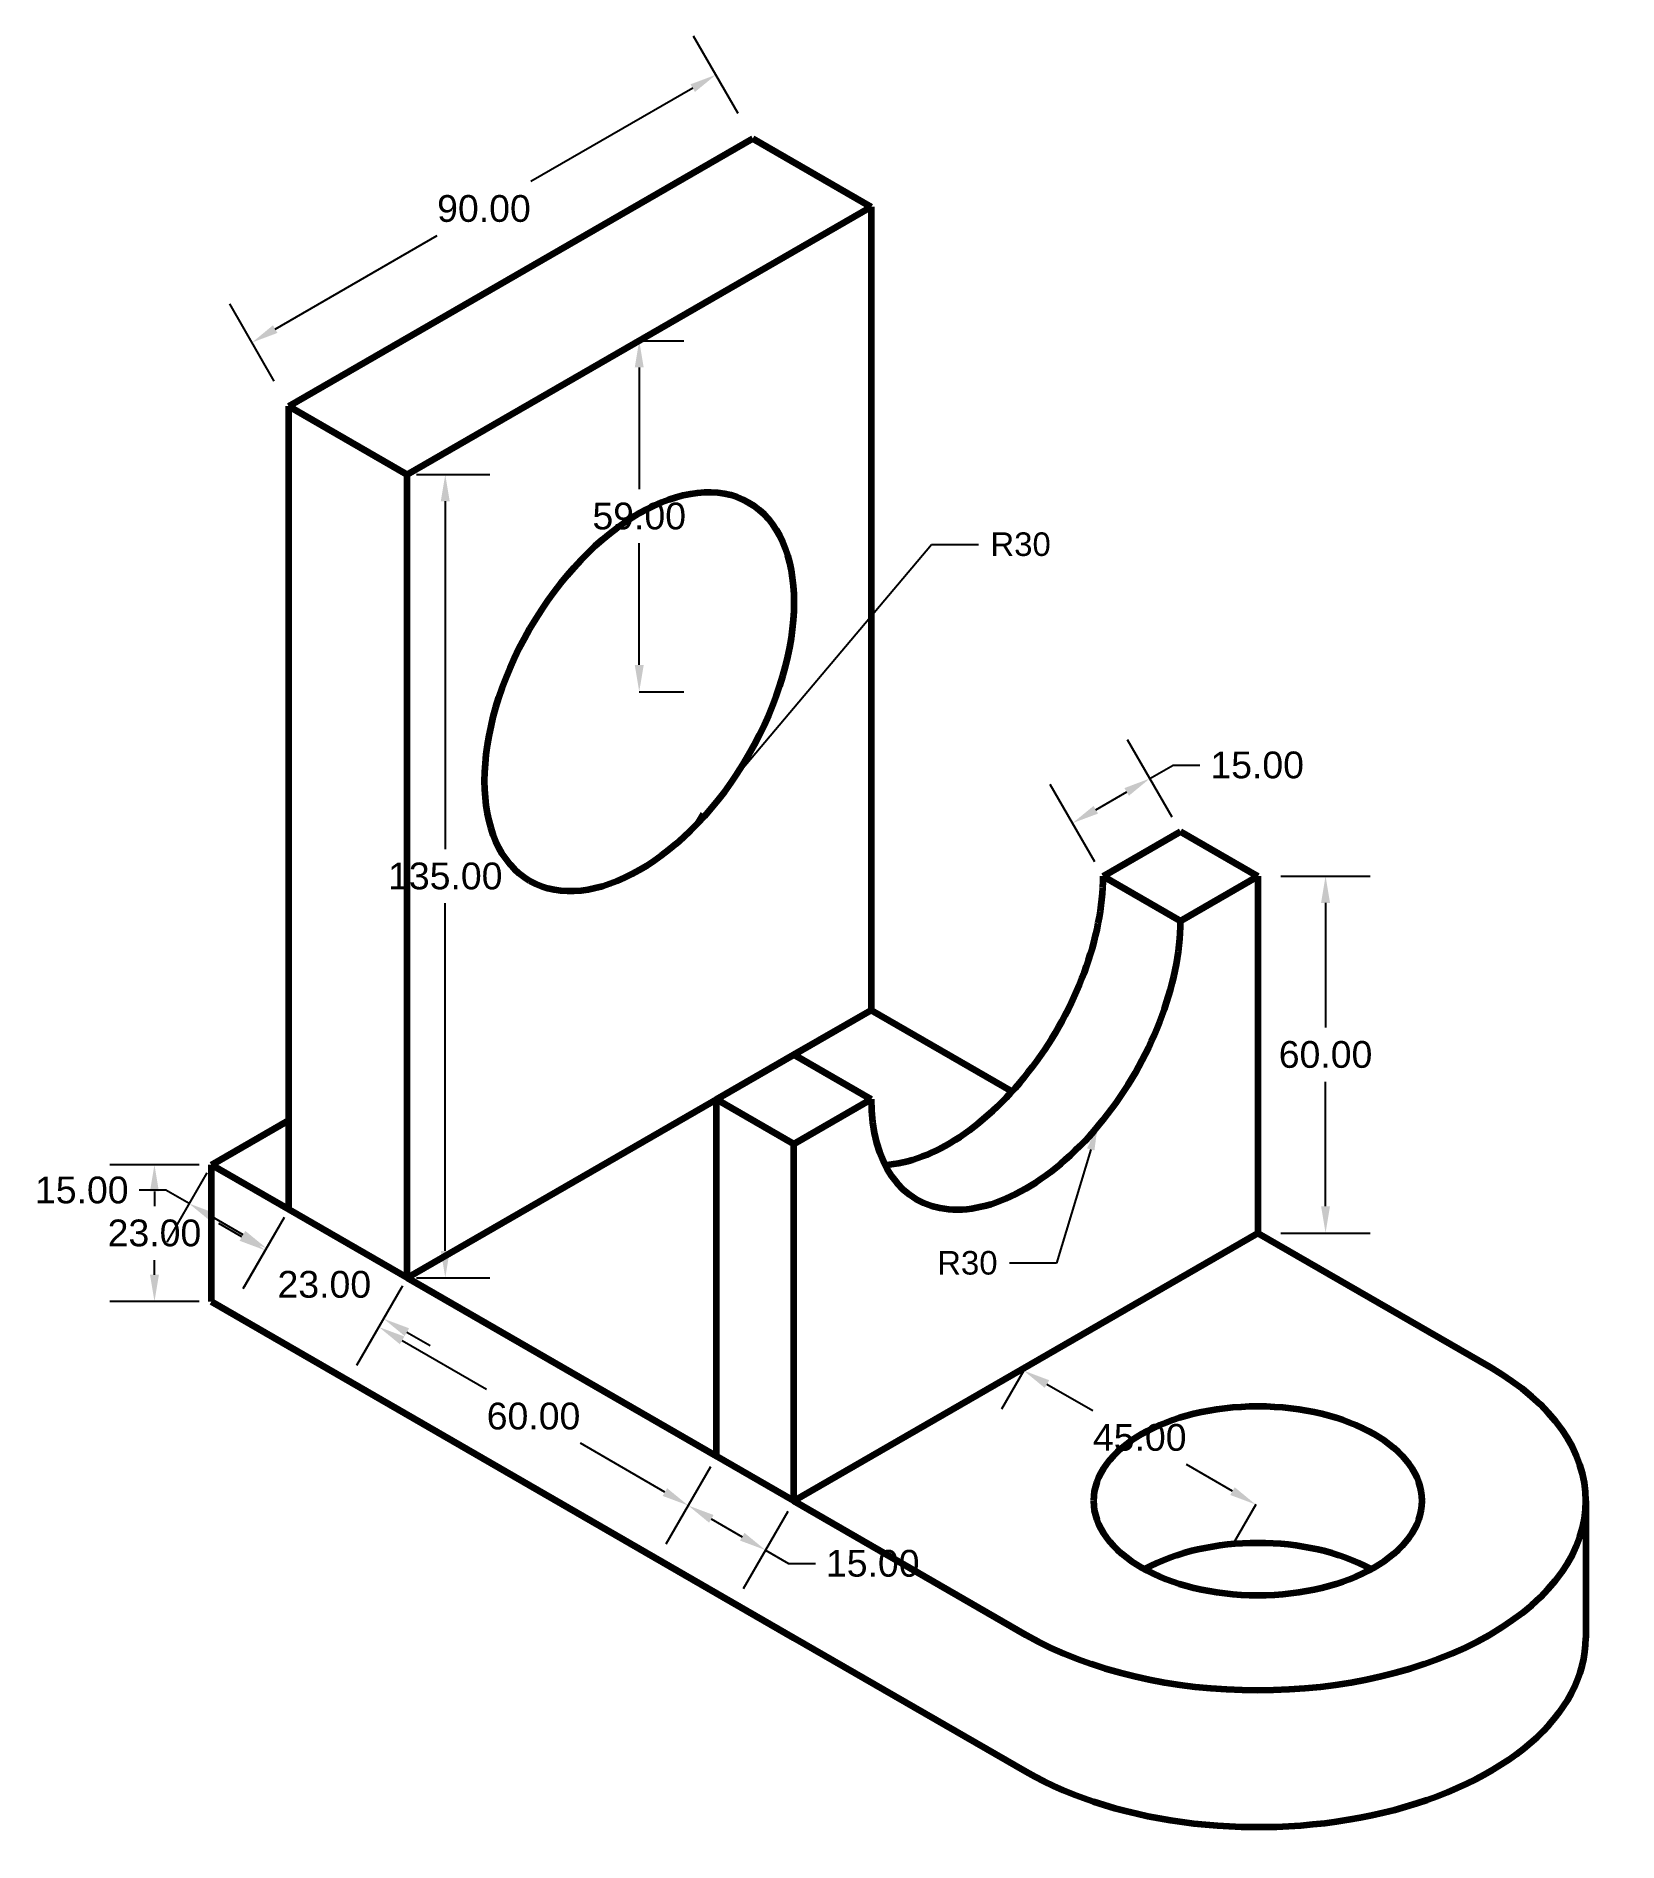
# Model space of a CAD drawing. Header units: inches. Extents: x 65 to 330, y -15 to 289.
import ezdxf
from ezdxf import colors
from ezdxf.entities.mleader import LeaderData, LeaderLine
from ezdxf.math import Vec2, Vec3

# ---------------------------------------------------------------- set-up
doc = ezdxf.new("R2010")
doc.units = ezdxf.units.IN
doc.header["$MEASUREMENT"] = 0
doc.styles.get("Standard").update_dxf_attribs({"font": 'arial.ttf'})
doc.dimstyles.new('ggg', dxfattribs={"dimscale": 25, "dimtxt": 0.18, "dimasz": 0.18, "dimexe": 0.3, "dimexo": 0.0625, "dimgap": 0.09, "dimtad": 0, "dimtih": 1, "dimtoh": 1, "dimzin": 0, "dimdsep": 46, "dimtxsty": 'Standard', "dimcen": 0.09, "dimadec": 0, "dimazin": 0, "dimtfac": 1, "dimtofl": 0, "dimtmove": 0, "dimatfit": 3, "dimfxl": 0.3, "dimfxlon": 1, "dimtolj": 1, "dimtzin": 0, "dimarcsym": 0})

# ---------------------------------------------------------------- blocks, each defined once
blk = doc.blocks.new('*D14')
at = {"color": 0, "lineweight": -2, "transparency": 16777216}
for p, q in [((255.4, 157.24), (247.9, 170.23)), ((251.65, 163.74), (255.55, 165.99)), ((255.55, 165.99), (260.05, 165.99)), ((242.41, 149.74), (234.91, 162.73)), ((242.56, 158.49), (247.76, 161.49))]:
    blk.add_line(p, q, dxfattribs=at)
at = {"color": 0, "transparency": 16777216}
for points in [[(247.38, 162.13), (248.13, 160.84), (251.65, 163.74)], [(242.19, 159.13), (242.94, 157.84), (238.66, 156.24)]]:
    blk.add_solid(points, dxfattribs=at)
at = {"layer": 'Defpoints', "color": 0, "transparency": 16777216}
for p in [(251.65, 163.74), (256.8, 154.83), (243.81, 147.33)]:
    blk.add_point(p, dxfattribs=at)
at = {"color": 0, "lineweight": 100, "transparency": 16777216, "insert": (269.68, 165.99), "char_height": 4.5, "attachment_point": 5}
blk.add_mtext('\\A1;15.00', dxfattribs=at)
blk = doc.blocks.new('*D15')
at = {"color": 0, "lineweight": -2, "transparency": 16777216}
for p, q in [((177.83, 48.05), (170.33, 35.06)), ((190.82, 40.55), (183.32, 27.56)), ((177.97, 39.3), (183.17, 36.3)), ((187.07, 34.05), (190.96, 31.8)), ((190.96, 31.8), (195.46, 31.8))]:
    blk.add_line(p, q, dxfattribs=at)
at = {"color": 0, "transparency": 16777216}
for points in [[(178.35, 39.95), (177.6, 38.65), (174.08, 41.55)], [(183.54, 36.95), (182.79, 35.65), (187.07, 34.05)]]:
    blk.add_solid(points, dxfattribs=at)
at = {"layer": 'Defpoints', "color": 0, "transparency": 16777216}
for p in [(178.86, 49.83), (191.85, 42.33), (187.07, 34.05)]:
    blk.add_point(p, dxfattribs=at)
at = {"color": 0, "lineweight": 100, "transparency": 16777216, "insert": (205.09, 31.8), "char_height": 4.5, "attachment_point": 5}
blk.add_mtext('\\A1;15.00', dxfattribs=at)
blk = doc.blocks.new('*D16')
at = {"color": 0, "lineweight": -2, "transparency": 16777216}
for p, q in [((99.1, 86.69), (95.2, 88.94)), ((106.19, 89.98), (99.25, 77.94)), ((126.11, 78.48), (119.16, 66.44)), ((126.81, 70.69), (130.71, 68.44))]:
    blk.add_line(p, q, dxfattribs=at)
at = {"color": 0, "transparency": 16777216}
for points in [[(99.47, 87.33), (98.72, 86.04), (103, 84.44)], [(127.19, 71.33), (126.44, 70.04), (122.91, 72.94)]]:
    blk.add_solid(points, dxfattribs=at)
at = {"layer": 'Defpoints', "color": 0, "transparency": 16777216}
for p in [(106.97, 91.33), (126.89, 79.83), (122.91, 72.94)]:
    blk.add_point(p, dxfattribs=at)
at = {"color": 0, "lineweight": 100, "transparency": 16777216, "insert": (112.95, 78.69), "char_height": 4.5, "attachment_point": 5}
blk.add_mtext('\\A1;23.00', dxfattribs=at)
blk = doc.blocks.new('*D17')
at = {"color": 0, "lineweight": -2, "transparency": 16777216}
for p, q in [((93.2, 97.48), (86.47, 85.81)), ((86.32, 94.55), (81.82, 94.55)), ((90.22, 92.3), (86.32, 94.55)), ((99.31, 87.05), (94.11, 90.05)), ((106.19, 89.98), (99.46, 78.31))]:
    blk.add_line(p, q, dxfattribs=at)
at = {"color": 0, "transparency": 16777216}
for points in [[(94.49, 90.7), (93.74, 89.4), (90.22, 92.3)], [(99.68, 87.7), (98.93, 86.4), (103.21, 84.8)]]:
    blk.add_solid(points, dxfattribs=at)
at = {"layer": 'Defpoints', "color": 0, "transparency": 16777216}
for p in [(93.98, 98.83), (90.22, 92.3), (106.97, 91.33)]:
    blk.add_point(p, dxfattribs=at)
at = {"color": 0, "lineweight": 100, "transparency": 16777216, "insert": (72.2, 94.55), "char_height": 4.5, "attachment_point": 5}
blk.add_mtext('\\A1;15.00', dxfattribs=at)
blk = doc.blocks.new('*D13')
at = {"color": 0, "lineweight": -2, "transparency": 16777216}
for p, q in [((125.86, 78.05), (118.36, 65.06)), ((126.01, 69.3), (140.22, 61.1)), ((170.18, 43.8), (155.97, 52)), ((177.83, 48.05), (170.33, 35.06))]:
    blk.add_line(p, q, dxfattribs=at)
at = {"color": 0, "transparency": 16777216}
for points in [[(126.39, 69.95), (125.64, 68.65), (122.11, 71.55)], [(170.55, 44.45), (169.8, 43.15), (174.08, 41.55)]]:
    blk.add_solid(points, dxfattribs=at)
at = {"layer": 'Defpoints', "color": 0, "transparency": 16777216}
for p in [(126.89, 79.83), (178.86, 49.83), (174.08, 41.55)]:
    blk.add_point(p, dxfattribs=at)
at = {"color": 0, "lineweight": 100, "transparency": 16777216, "insert": (148.1, 56.55), "char_height": 4.5, "attachment_point": 5}
blk.add_mtext('\\A1;60.00', dxfattribs=at)
blk = doc.blocks.new('*D18')
at = {"color": 0, "lineweight": -2, "transparency": 16777216}
for p, q in [((165.86, 237.33), (173.36, 237.33)), ((165.86, 232.83), (165.86, 212.38)), ((165.86, 182.83), (165.86, 203.28)), ((165.86, 178.33), (173.36, 178.33))]:
    blk.add_line(p, q, dxfattribs=at)
at = {"color": 0, "transparency": 16777216}
for points in [[(165.11, 232.83), (166.61, 232.83), (165.86, 237.33)], [(165.11, 182.83), (166.61, 182.83), (165.86, 178.33)]]:
    blk.add_solid(points, dxfattribs=at)
at = {"layer": 'Defpoints', "color": 0, "transparency": 16777216}
for p in [(165.86, 237.33), (165.86, 178.33), (165.86, 178.33)]:
    blk.add_point(p, dxfattribs=at)
at = {"color": 0, "lineweight": 100, "transparency": 16777216, "insert": (165.86, 207.83), "char_height": 4.5, "attachment_point": 5}
blk.add_mtext('\\A1;59.00', dxfattribs=at)
blk = doc.blocks.new('*D19')
at = {"color": 0, "lineweight": -2, "transparency": 16777216}
for p, q in [((128.46, 214.83), (140.77, 214.83)), ((133.27, 210.33), (133.27, 151.88)), ((133.27, 84.33), (133.27, 142.78)), ((128.46, 79.83), (140.77, 79.83))]:
    blk.add_line(p, q, dxfattribs=at)
at = {"color": 0, "transparency": 16777216}
for points in [[(132.52, 210.33), (134.02, 210.33), (133.27, 214.83)], [(132.52, 84.33), (134.02, 84.33), (133.27, 79.83)]]:
    blk.add_solid(points, dxfattribs=at)
at = {"layer": 'Defpoints', "color": 0, "transparency": 16777216}
for p in [(126.89, 214.83), (126.89, 79.83), (133.27, 79.83)]:
    blk.add_point(p, dxfattribs=at)
at = {"color": 0, "lineweight": 100, "transparency": 16777216, "insert": (133.27, 147.33), "char_height": 4.5, "attachment_point": 5}
blk.add_mtext('\\A1;135.00', dxfattribs=at)
blk = doc.blocks.new('*D20')
at = {"color": 0, "lineweight": -2, "transparency": 16777216}
for p, q in [((91.91, 98.83), (76.91, 98.83)), ((84.41, 94.33), (84.41, 91.88)), ((84.41, 80.33), (84.41, 82.78)), ((91.91, 75.83), (76.91, 75.83))]:
    blk.add_line(p, q, dxfattribs=at)
at = {"color": 0, "transparency": 16777216}
for points in [[(83.66, 94.33), (85.16, 94.33), (84.41, 98.83)], [(83.66, 80.33), (85.16, 80.33), (84.41, 75.83)]]:
    blk.add_solid(points, dxfattribs=at)
at = {"layer": 'Defpoints', "color": 0, "transparency": 16777216}
for p in [(84.41, 98.83), (93.98, 98.83), (93.98, 75.83)]:
    blk.add_point(p, dxfattribs=at)
at = {"color": 0, "lineweight": 100, "transparency": 16777216, "insert": (84.41, 87.33), "char_height": 4.5, "attachment_point": 5}
blk.add_mtext('\\A1;23.00', dxfattribs=at)
blk = doc.blocks.new('*D21')
at = {"color": 0, "lineweight": -2, "transparency": 16777216}
for p, q in [((273.67, 147.33), (288.67, 147.33)), ((281.17, 142.83), (281.17, 121.88)), ((281.17, 91.83), (281.17, 112.78)), ((273.67, 87.33), (288.67, 87.33))]:
    blk.add_line(p, q, dxfattribs=at)
at = {"color": 0, "transparency": 16777216}
for points in [[(280.42, 142.83), (281.92, 142.83), (281.17, 147.33)], [(280.42, 91.83), (281.92, 91.83), (281.17, 87.33)]]:
    blk.add_solid(points, dxfattribs=at)
at = {"layer": 'Defpoints', "color": 0, "transparency": 16777216}
for p in [(269.79, 147.33), (269.79, 87.33), (281.17, 87.33)]:
    blk.add_point(p, dxfattribs=at)
at = {"color": 0, "lineweight": 100, "transparency": 16777216, "insert": (281.17, 117.33), "char_height": 4.5, "attachment_point": 5}
blk.add_mtext('\\A1;60.00', dxfattribs=at)
blk = doc.blocks.new('*D22')
at = {"color": 0, "lineweight": -2, "transparency": 16777216}
for p, q in [((230.46, 64.21), (226.71, 57.72)), ((234.36, 61.96), (242.07, 57.51)), ((265.54, 43.96), (257.82, 48.42)), ((269.43, 41.71), (265.68, 35.22))]:
    blk.add_line(p, q, dxfattribs=at)
at = {"color": 0, "transparency": 16777216}
for points in [[(234.73, 62.61), (233.98, 61.31), (230.46, 64.21)], [(265.91, 44.61), (265.16, 43.31), (269.43, 41.71)]]:
    blk.add_solid(points, dxfattribs=at)
at = {"layer": 'Defpoints', "color": 0, "transparency": 16777216}
for p in [(230.82, 64.83), (269.43, 41.71), (269.79, 42.33)]:
    blk.add_point(p, dxfattribs=at)
at = {"color": 0, "lineweight": 100, "transparency": 16777216, "insert": (249.95, 52.96), "char_height": 4.5, "attachment_point": 5}
blk.add_mtext('\\A1;45.00', dxfattribs=at)
blk = doc.blocks.new('*D23')
at = {"color": 0, "lineweight": -2, "transparency": 16777216}
for p, q in [((182.49, 275.53), (174.99, 288.52)), ((174.84, 279.77), (147.65, 264.07)), ((104.7, 239.27), (131.89, 254.98)), ((104.55, 230.53), (97.05, 243.52))]:
    blk.add_line(p, q, dxfattribs=at)
at = {"color": 0, "transparency": 16777216}
for points in [[(174.47, 280.42), (175.22, 279.13), (178.74, 282.02)], [(104.32, 239.92), (105.07, 238.63), (100.8, 237.02)]]:
    blk.add_solid(points, dxfattribs=at)
at = {"layer": 'Defpoints', "color": 0, "transparency": 16777216}
for p in [(178.74, 282.02), (184.92, 271.33), (106.97, 226.33)]:
    blk.add_point(p, dxfattribs=at)
at = {"color": 0, "lineweight": 100, "transparency": 16777216, "insert": (139.77, 259.52), "char_height": 4.5, "attachment_point": 5}
blk.add_mtext('\\A1;90.00', dxfattribs=at)

msp = doc.modelspace()

# ---------------------------------------------------------------- linework, layer by layer
at = {"lineweight": 100}
for p, q in [((106.975, 226.328), (184.917, 271.328)), ((184.917, 271.328), (204.836, 259.828)), ((126.894, 214.828), (204.836, 259.828)), ((204.836, 259.828), (204.836, 124.828)), ((106.975, 91.328), (106.975, 226.328)), ((106.975, 226.328), (126.894, 214.828)), ((126.894, 79.828), (126.894, 214.828)), ((243.807, 147.328), (256.797, 154.828)), ((256.797, 154.828), (269.788, 147.328)), ((243.807, 147.328), (256.797, 139.828)), ((256.797, 139.828), (269.788, 147.328)), ((269.788, 147.328), (269.788, 132.328)), ((269.788, 132.328), (269.788, 87.328)), ((126.894, 79.828), (204.836, 124.828)), ((191.845, 117.328), (204.836, 124.828)), ((204.836, 124.828), (228.516, 111.157)), ((178.855, 109.828), (191.845, 117.328)), ((191.845, 117.328), (204.836, 109.828)), ((178.855, 49.828), (178.855, 109.828)), ((178.855, 109.828), (191.845, 102.328)), ((191.845, 102.328), (204.836, 109.828)), ((93.985, 98.828), (106.975, 106.328)), ((191.845, 42.328), (191.845, 102.328)), ((93.985, 75.828), (93.985, 98.828)), ((191.845, 42.328), (93.985, 98.828)), ((93.985, 98.828), (106.975, 91.328)), ((191.845, 42.328), (269.788, 87.328)), ((269.788, 87.328), (308.759, 64.828)), ((126.894, 79.828), (178.855, 49.828)), ((93.985, 75.828), (191.845, 19.328)), ((191.845, 42.328), (230.817, 19.828)), ((324.901, 42.328), (324.901, 19.328)), ((191.845, 19.328), (230.817, -3.172))]:
    msp.add_line(p, q, dxfattribs=at)
for centre, major_axis in [((165.865, 178.328), (-18.371, -31.82)), ((269.788, 42.328), (-27.557, 0))]:
    msp.add_ellipse(centre, major_axis=major_axis, ratio=0.5773503, dxfattribs=at)
for centre, major_axis, start_param, end_param in [((217.826, 132.328), (-18.371, -31.82), 6.6445524, 8.6393798), ((230.817, 124.828), (-18.371, -31.82), 5.4977871, 8.6393798), ((269.788, 42.328), (-55.114, 0), 7.0685835, 10.2101761), ((269.788, 19.328), (-27.557, 0), 3.9494675, 5.4753104), ((269.788, 19.328), (-55.114, 0), 7.0685835, 9.424778)]:
    msp.add_ellipse(centre, major_axis=major_axis, ratio=0.5773503, start_param=start_param, end_param=end_param, dxfattribs=at)

# ---------------------------------------------------------------- dimensions: what is measured, and where the dimension line sits
for p1, p2, distance, picture, middle in [((106.975, 226.328), (184.917, 271.328), 12.351, '*D23', (139.77, 259.525)), ((243.807, 147.328), (256.797, 154.828), 10.285, '*D14', (269.675, 165.985)), ((106.975, 91.328), (93.985, 98.828), 7.536, '*D17', (72.196, 94.552)), ((106.975, 91.328), (126.894, 79.828), -7.959, '*D16', (112.955, 78.685)), ((126.894, 79.828), (178.855, 49.828), -9.558, '*D13', (148.095, 56.55)), ((230.817, 64.828), (269.788, 42.328), -0.711, '*D22', (249.947, 52.963)), ((178.855, 49.828), (191.845, 42.328), -9.558, '*D15', (205.086, 31.8))]:
    dim = msp.add_aligned_dim(p1=p1, p2=p2, distance=distance, dimstyle='ggg', dxfattribs=at)
    dim.commit()
    dim.dimension.update_dxf_attribs({"geometry": picture, "text_midpoint": middle})
for base, p1, p2, picture, middle in [((165.865, 178.328), (165.865, 237.328), (165.865, 178.328), '*D18', (165.865, 207.828)), ((133.267, 79.828), (126.894, 214.828), (126.894, 79.828), '*D19', (133.267, 147.328)), ((281.174, 87.328), (269.788, 147.328), (269.788, 87.328), '*D21', (281.174, 117.328)), ((84.409, 98.828), (93.985, 75.828), (93.985, 98.828), '*D20', (84.409, 87.328))]:
    dim = msp.add_linear_dim(base=base, p1=p1, p2=p2, angle=90, dimstyle='ggg', dxfattribs=at)
    dim.commit()
    dim.dimension.update_dxf_attribs({"geometry": picture, "text_midpoint": middle})

# ---------------------------------------------------------------- leaders
ml = msp.add_multileader_mtext('Standard', dxfattribs=at)
ml.set_content('R30', color=256)
ml.set_leader_properties()
ml.build(insert=Vec2(0, 0))
ml.multileader.update_dxf_attribs({"dogleg_length": 0.36, "arrow_head_size": 3.96, "scale": 22})
ctx = ml.context
ctx.base_point, ctx.scale, ctx.char_height, ctx.arrow_head_size, ctx.landing_gap_size, ctx.plane_origin = Vec3(222.878, 203.091), 22, 3.96, 3.96, 1.98, Vec3(174.142, 154.671)
notes = []
notes.append((ctx, [(0, (1, 1, 0), (214.958, 203.091), (1, 0), 7.92, [(0, [(174.142, 154.671)], 0, [])])]))
ctx.mtext.insert, ctx.mtext.flow_direction = Vec3(224.858, 205.106), 5
ml = msp.add_multileader_mtext('Standard', dxfattribs=at)
ml.set_content('R30', color=256)
ml.set_leader_properties()
ml.build(insert=Vec2(0, 0))
ml.multileader.update_dxf_attribs({"dogleg_length": 0.36, "arrow_head_size": 3.96, "scale": 22})
ctx = ml.context
ctx.base_point, ctx.scale, ctx.char_height, ctx.arrow_head_size, ctx.landing_gap_size, ctx.plane_origin = Vec3(214.634, 82.304), 22, 3.96, 3.96, 1.98, Vec3(242.853, 105.191)
ctx.text_align_type = 2
notes.append((ctx, [(0, (1, 1, 0), (235.963, 82.304), (-1, 0), 7.92, [(0, [(242.853, 105.191)], 0, [])])]))
ctx.mtext.insert, ctx.mtext.alignment, ctx.mtext.flow_direction = Vec3(226.063, 84.319), 3, 5
for ctx, leaders in notes:
    for number, flags, end, landing, length, lines in leaders:
        leader = LeaderData()
        leader.index, (leader.has_last_leader_line, leader.has_dogleg_vector, leader.attachment_direction) = number, flags
        leader.last_leader_point, leader.dogleg_vector, leader.dogleg_length = Vec3(end), Vec3(landing), length
        for number, points, colour, breaks in lines:
            line = LeaderLine()
            line.index, line.vertices, line.color, line.breaks = number, Vec3.list(points), colors.encode_raw_color(colour), breaks
            leader.lines.append(line)
        ctx.leaders.append(leader)

doc.saveas('drawing.dxf')
